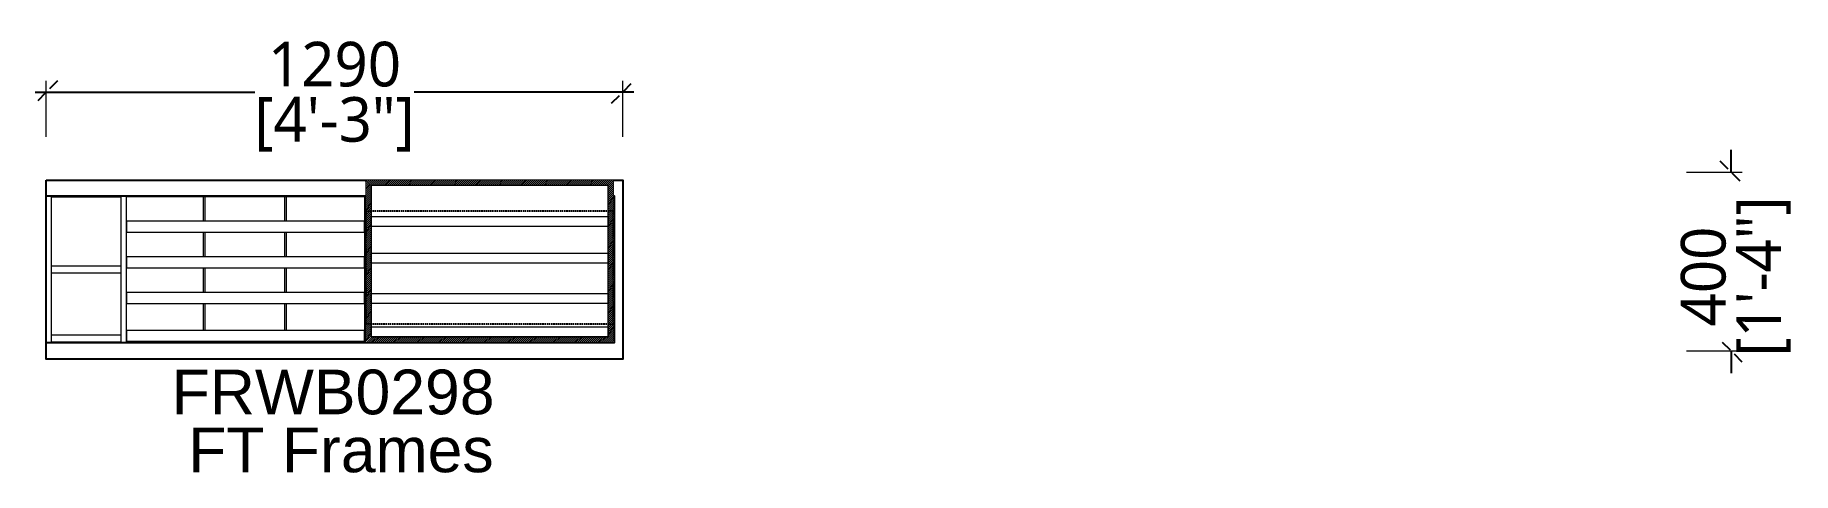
# Model space of a CAD drawing. Header units: millimetres. Extents: x 664 to 4598, y 444 to 1425.
import ezdxf

# ---------------------------------------------------------------- set-up
doc = ezdxf.new("R2010")
doc.units = ezdxf.units.MM
doc.set_wipeout_variables(frame=1)
doc.linetypes.add('DASHED', pattern=[0.75, 0.5, -0.25])
doc.linetypes.add('HIDDEN', pattern=[0.375, 0.25, -0.125])
for name, color, linetype in [('Acrylic (2)', 220, 'Continuous'), ('Plywood (Common)', 22, 'Continuous'), ('wood', 49, 'Continuous')]:
    doc.layers.add(name, color=color, linetype=linetype)
doc.layers.add('HATCH', color=252, linetype='Continuous', lineweight=5)
doc.layers.add('Reference lines', color=252, linetype='Continuous', lineweight=0)
doc.styles.get("Standard").update_dxf_attribs({"font": 'arial.ttf'})
doc.styles.add('WOT-PLAN', font='segoeuil.ttf', dxfattribs={"height": 100})
doc.dimstyles.new('WOT - 100', dxfattribs={"dimtxt": 100, "dimasz": 50, "dimexe": 25, "dimexo": 25, "dimgap": 10, "dimtad": 0, "dimdec": 0, "dimzin": 0, "dimdsep": 46, "dimtxsty": 'WOT-PLAN', "dimblk": 'OBLIQUE', "dimcen": 0.09, "dimdle": 25, "dimclrd": 151, "dimclre": 151, "dimclrt": 7, "dimadec": 0, "dimazin": 0, "dimtfac": 1, "dimtdec": 0, "dimtofl": 0, "dimtmove": 0, "dimatfit": 3, "dimldrblk": 'OPEN30', "dimfxl": 100, "dimfxlon": 1, "dimtolj": 1, "dimtzin": 0, "dimlwd": -1, "dimlwe": 5, "dimarcsym": 0})

# ---------------------------------------------------------------- blocks, each defined once
blk = doc.blocks.new('LKKO')
at = {"layer": 'Acrylic (2)', "lineweight": 5}
for points in [[(54006.1, 299749), (54162.3, 299749), (54162.3, 300073.4), (54006.1, 300073.4), (54006.1, 299749)], [(54006.1, 299903.7), (54162.3, 299903.7), (54162.3, 299918.7), (54006.1, 299918.7), (54006.1, 299903.7)], [(54006.1, 299749), (54162.3, 299749), (54162.3, 299763.9), (54006.1, 299763.9), (54006.1, 299749)]]:
    blk.add_lwpolyline(points, close=True, dxfattribs=at)
at = {"layer": 'Reference lines', "color": 5, "ltscale": 13}
blk.add_lwpolyline([(54710.3, 300110.8), (54710.3, 299748.5), (55264.3, 299748.5), (55264.3, 300110.8)], close=True, dxfattribs=at)
at = {"layer": 'Reference lines', "color": 251, "ltscale": 13}
for points, elevation in [([(54349.8, 300074.3), (54349.8, 300019.4), (54346.8, 300019.4), (54346.8, 300074.3), (54349.8, 300074.3)], 110.8), ([(54531.6, 300074.3), (54531.6, 300019.4), (54528.6, 300019.4), (54528.6, 300074.3), (54531.6, 300074.3)], 73.9), ([(54349.8, 299994.4), (54349.8, 299939.5), (54346.8, 299939.5), (54346.8, 299994.4), (54349.8, 299994.4)], 36.9), ([(54349.8, 299914.6), (54349.8, 299859.7), (54346.8, 299859.7), (54346.8, 299914.6), (54349.8, 299914.6)], 36.9), ([(54349.8, 299834.7), (54349.8, 299774.8), (54346.8, 299774.8), (54346.8, 299834.7), (54349.8, 299834.7)], 36.9)]:
    blk.add_lwpolyline(points, dxfattribs=dict(at, elevation=elevation))
for points in [[(54531.6, 299994.4), (54531.6, 299939.5), (54528.6, 299939.5), (54528.6, 299994.4), (54531.6, 299994.4)], [(54531.6, 299914.6), (54531.6, 299859.7), (54528.6, 299859.7), (54528.6, 299914.6), (54531.6, 299914.6)], [(54531.6, 299834.7), (54531.6, 299774.8), (54528.6, 299774.8), (54528.6, 299834.7), (54531.6, 299834.7)]]:
    blk.add_lwpolyline(points, dxfattribs=at)
at = {"layer": 'wood'}
for points in [[(53995.1, 300110.8), (55285.1, 300110.8), (55285.1, 299710.6), (53995.1, 299710.6)], [(53995.1, 300075.9), (55266.2, 300075.9), (55266.2, 299746.5), (53995.1, 299746.5)]]:
    blk.add_lwpolyline(points, close=True, dxfattribs=at)
at = {"layer": 'Plywood (Common)', "char_height": 100.09, "attachment_point": 1}
for s, insert in [('{\\C8;FRWB0298}', (54275.6, 299686.9)), ('{\\C0;FT Frames}', (54312.7, 299557.2))]:
    blk.add_mtext_dynamic_manual_height_columns(s, width=954.318, gutter_width=12.5, heights=[0], dxfattribs=dict(at, insert=insert))
at = {"color": 5, "ltscale": 13}
blk.add_wipeout([(54710.3, 300110.8), (54710.3, 299748.5), (55264.3, 299748.5), (55264.3, 300110.8)], dxfattribs=at).dxf.layer = 'HATCH'
at = {"layer": 'HATCH', "ltscale": 13}
h = blk.add_hatch(dxfattribs=at)
h.set_pattern_fill('ANSI31', color=256, scale=24.953177)
h.set_pattern_definition([(45, (125402.4444, 341081.1904), (-2.20557005, 2.20557005), [])])
h.paths.add_polyline_path([(54722.3, 300098.9), (54722.3, 299760.5), (55252.3, 299760.5), (55252.3, 300098.9)], flags=16)
h.paths.add_polyline_path([(54710.3, 300110.8), (54710.3, 299748.5), (55264.3, 299748.5), (55264.3, 300110.8)])
at = {"layer": 'Plywood (Common)', "linetype": 'HIDDEN', "ltscale": 13}
blk.add_lwpolyline([(54710.3, 300042), (54710.3, 299789.4), (55264.3, 299789.4), (55264.3, 300042)], close=True, dxfattribs=at)
at = {"layer": 'Reference lines', "color": 3, "ltscale": 13, "elevation": -110.8}
blk.add_lwpolyline([(54707, 300074.3), (54707, 299749.9), (54174.8, 299749.9), (54174.8, 300074.3)], close=True, dxfattribs=at)
at = {"layer": 'Reference lines', "color": 5, "ltscale": 13}
blk.add_lwpolyline([(54722.3, 300098.9), (54722.3, 299760.5), (55252.3, 299760.5), (55252.3, 300098.9)], close=True, dxfattribs=at)
at = {"layer": 'Reference lines', "color": 251, "ltscale": 13}
for points in [[(55252.3, 300029.7), (55252.3, 300007.2), (54722.3, 300007.2), (54722.3, 300029.7)], [(54707, 300019.4), (54174.8, 300019.4), (54174.8, 299994.4), (54707, 299994.4)], [(55252.3, 299947.8), (55252.3, 299925.3), (54722.3, 299925.3), (54722.3, 299947.8)], [(54707, 299939.5), (54174.8, 299939.5), (54174.8, 299914.6), (54707, 299914.6)], [(54707, 299859.7), (54174.8, 299859.7), (54174.8, 299834.7), (54707, 299834.7)], [(55252.3, 299857.1), (55252.3, 299834.6), (54722.3, 299834.6), (54722.3, 299857.1)], [(55252.3, 299783), (55252.3, 299760.5), (54722.3, 299760.5), (54722.3, 299783)]]:
    blk.add_lwpolyline(points, close=True, dxfattribs=at)
at = {"layer": 'Reference lines', "color": 251, "ltscale": 13, "elevation": -110.8}
blk.add_lwpolyline([(54707, 299774.8), (54174.8, 299774.8), (54174.8, 299749.9), (54707, 299749.9)], close=True, dxfattribs=at)
blk = doc.blocks.new('_Oblique')
at = {"color": 0, "linetype": 'ByBlock', "lineweight": -2}
blk.add_line((-0.5, -0.5), (0.5, 0.5), dxfattribs=at)
blk = doc.blocks.new('*D9')
at = {"color": 151, "lineweight": 5, "ltscale": 30, "transparency": 16777216}
for p, q in [((689.4, 1197.1), (689.4, 1322.1)), ((1979.4, 1197.1), (1979.4, 1322.1))]:
    blk.add_line(p, q, dxfattribs=at)
at = {"color": 151, "ltscale": 30, "transparency": 16777216}
for p, q in [((664.4, 1297.1), (1156.4, 1297.1)), ((2004.4, 1297.1), (1512.4, 1297.1))]:
    blk.add_line(p, q, dxfattribs=at)
at = {"layer": 'Defpoints', "color": 0, "linetype": 'DASHED', "ltscale": 30, "transparency": 16777216}
for p in [(1979.4, 1297.1), (689.4, 699.3), (1979.4, 699.3)]:
    blk.add_point(p, dxfattribs=at)
at = {"color": 151, "linetype": 'DASHED', "ltscale": 30, "transparency": 16777216, "xscale": 50, "yscale": 50, "zscale": 50, "rotation": 180}
blk.add_blockref('_Oblique', (689.4, 1297.1), dxfattribs=at)
at = {"color": 151, "linetype": 'DASHED', "ltscale": 30, "transparency": 16777216, "xscale": 50, "yscale": 50, "zscale": 50}
blk.add_blockref('_Oblique', (1979.4, 1297.1), dxfattribs=at)
at = {"color": 7, "linetype": 'DASHED', "lineweight": -2, "ltscale": 30, "transparency": 16777216, "char_height": 100, "attachment_point": 5, "style": 'WOT-PLAN'}
for s, insert in [('\\A1;1290', (1334.4, 1359.1)), ('\\A1;[4\'-3"]', (1334.4, 1224.9))]:
    blk.add_mtext(s, dxfattribs=dict(at, insert=insert))
blk = doc.blocks.new('_Open30')
at = {"color": 0, "linetype": 'ByBlock', "lineweight": -2}
for p, q in [((-1, 0.268), (0, 0)), ((0, 0), (-1, -0.268)), ((0, 0), (-1, 0))]:
    blk.add_line(p, q, dxfattribs=at)
blk = doc.blocks.new('*D8')
at = {"color": 151, "ltscale": 30, "transparency": 16777216}
for p, q in [((4460, 1117.8), (4460, 1167.8)), ((4460, 717.4), (4460, 667.4))]:
    blk.add_line(p, q, dxfattribs=at)
at = {"color": 151, "lineweight": 5, "ltscale": 30, "transparency": 16777216}
for p, q in [((4360, 1117.8), (4485, 1117.8)), ((4360, 717.4), (4485, 717.4))]:
    blk.add_line(p, q, dxfattribs=at)
at = {"layer": 'Defpoints', "color": 0, "linetype": 'DASHED', "ltscale": 30, "transparency": 16777216}
for p in [(4042.2, 1117.8), (4019, 717.4), (4460, 717.4)]:
    blk.add_point(p, dxfattribs=at)
at = {"color": 151, "linetype": 'DASHED', "ltscale": 30, "transparency": 16777216, "xscale": 50, "yscale": 50, "zscale": 50}
for p, rotation in [((4460, 1117.8), 270), ((4460, 717.4), 90)]:
    blk.add_blockref('_Oblique', p, dxfattribs=dict(at, rotation=rotation))
at = {"color": 7, "linetype": 'DASHED', "lineweight": -2, "ltscale": 30, "transparency": 16777216, "char_height": 100, "attachment_point": 5, "rotation": 90, "style": 'WOT-PLAN'}
for s, insert in [('\\A1;[1\'-4"]', (4532.5, 884.1)), ('\\A1;400', (4398.3, 884.1))]:
    blk.add_mtext(s, dxfattribs=dict(at, insert=insert))

msp = doc.modelspace()

# ---------------------------------------------------------------- block references
at = {"layer": 'Plywood (Common)', "color": 0}
msp.add_blockref('LKKO', (-53305.7, -299011.3), dxfattribs=at)

# ---------------------------------------------------------------- dimensions: what is measured, and where the dimension line sits
at = {"linetype": 'DASHED', "lineweight": -2, "ltscale": 30}
dim = msp.add_linear_dim(base=(4460, 717.4), p1=(4042.2, 1117.8), p2=(4019, 717.4), angle=90, dimstyle='WOT - 100', override={"dimpost": '\\X', "dimblk1": 'Oblique', "dimblk2": 'Oblique', "dimtmove": 1, "dimatfit": 2}, dxfattribs=at)
dim.commit()
dim.dimension.update_dxf_attribs({"geometry": '*D8', "text_midpoint": (4460, 884.1), "dimtype": 160})

# ---------------------------------------------------------------- next in the draw order: dimensions: what is measured, and where the dimension line sits
dim = msp.add_linear_dim(base=(1979.4, 1297.1), p1=(689.4, 699.3), p2=(1979.4, 699.3), dimstyle='WOT - 100', override={"dimpost": '\\X', "dimblk1": 'Oblique', "dimblk2": 'Oblique', "dimtmove": 1, "dimatfit": 2}, dxfattribs=at)
dim.commit()
dim.dimension.update_dxf_attribs({"geometry": '*D9', "text_midpoint": (1334.4, 1297.1)})

doc.saveas('drawing.dxf')
